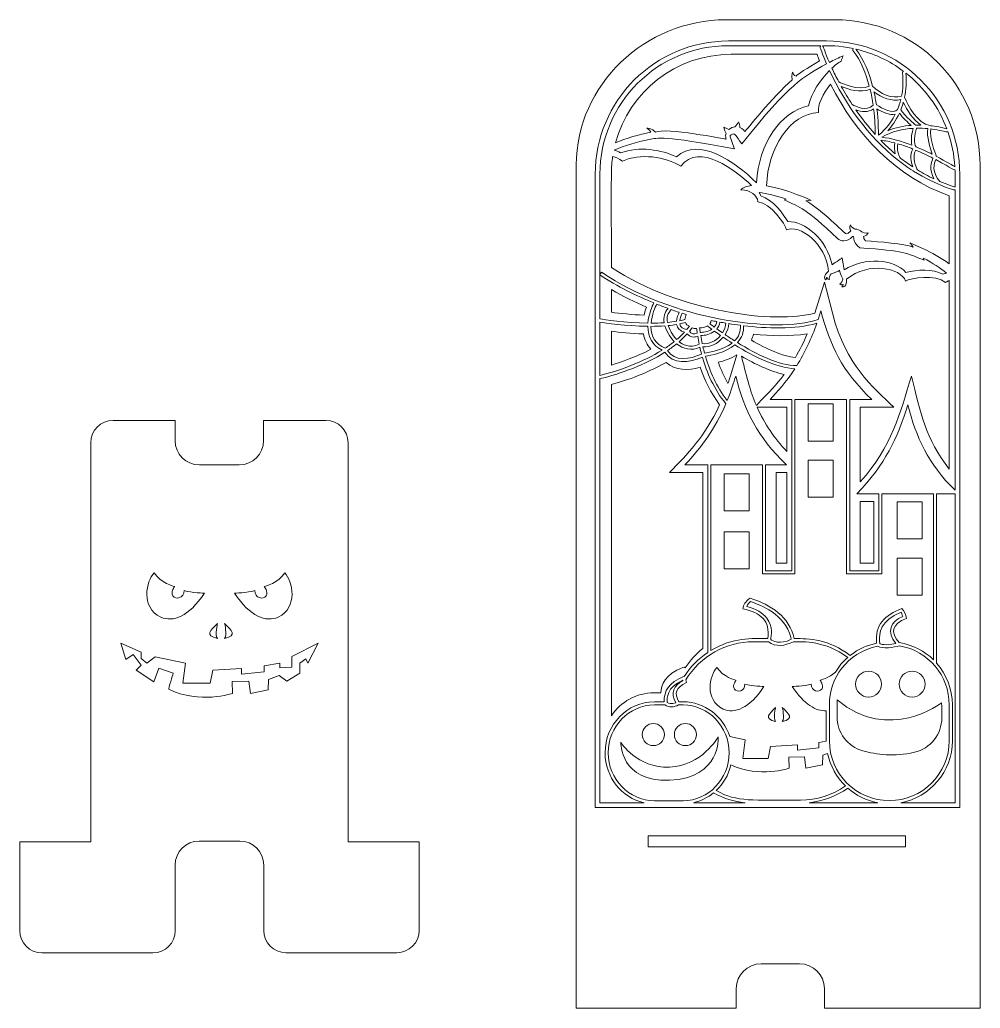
# Model space of a CAD drawing. Header units: inches. Extents: x 127 to 741, y 116 to 748.
import ezdxf

# ---------------------------------------------------------------- set-up
doc = ezdxf.new("R2010")
doc.units = ezdxf.units.IN
doc.header["$MEASUREMENT"] = 0
doc.layers.add('_U+0421_U+043B_U+043E_U+0439 1', color=7, linetype='Continuous')

# ---------------------------------------------------------------- blocks, each defined once
blk = doc.blocks.new('block 2')
at = {"layer": '_U+0421_U+043B_U+043E_U+0439 1', "color": 7, "lineweight": 9, "true_color": 0xffffff}
for points in [[(630.9, 502.3), (646.9, 502.3), (646.9, 478.64), (630.9, 478.64), (630.9, 502.3)], [(630.9, 466.41), (646.9, 466.41), (646.9, 442.75), (630.9, 442.75), (630.9, 466.41)], [(577.18, 457.67), (593.18, 457.67), (593.18, 434), (577.18, 434), (577.18, 457.67)], [(703.65, 416.08), (687.65, 416.08), (687.65, 439.74), (703.65, 439.74), (703.65, 416.08)], [(577.18, 420.6), (593.18, 420.6), (593.18, 396.94), (577.18, 396.94), (577.18, 420.6)], [(703.65, 380.19), (687.65, 380.19), (687.65, 403.85), (703.65, 403.85), (703.65, 380.19)]]:
    blk.add_lwpolyline(points, dxfattribs=at)
at = {"layer": '_U+0421_U+043B_U+043E_U+0439 1', "color": 1, "lineweight": 9, "true_color": 0xff0000}
for points in [[(617.23, 458.42), (617.23, 400.66), (610.47, 400.66), (610.47, 458.42), (617.23, 458.42)], [(664.19, 400.66), (664.19, 439.95), (672.8, 439.95), (672.8, 400.66), (664.19, 400.66)], [(693.1, 219.33), (528.56, 219.33), (528.56, 226.43), (693, 226.43), (693, 219.33), (693.1, 219.33)]]:
    blk.add_lwpolyline(points, dxfattribs=at)
for points, knots in [([(740.69, 654.9), (740.8, 706.23), (699.3, 747.82), (647.97, 747.82), (647.97, 747.82), (578.17, 747.82), (578.17, 747.82), (526.92, 747.82), (482.69, 706.35), (482.69, 655.1), (482.69, 655.1), (482.69, 116.17), (482.69, 116.17), (482.69, 116.17), (584.89, 116.17), (584.89, 116.17), (584.89, 116.17), (584.89, 128.71), (584.89, 128.71), (584.89, 137.46), (592.01, 144.58), (600.76, 144.58), (600.76, 144.58), (625.38, 144.58), (625.38, 144.58), (634.13, 144.58), (641.24, 137.46), (641.24, 128.71), (641.24, 128.71), (641.24, 116.17), (641.24, 116.17), (641.24, 116.17), (740.69, 116.17), (740.69, 116.17), (740.69, 116.17), (740.69, 654.9), (740.69, 654.9), (740.69, 654.9), (740.69, 654.9), (740.69, 654.9)], [0, 0, 0, 0, 1, 1, 1, 2, 2, 2, 3, 3, 3, 4, 4, 4, 5, 5, 5, 6, 6, 6, 7, 7, 7, 8, 8, 8, 9, 9, 9, 10, 10, 10, 11, 11, 11, 12, 12, 12, 13, 13, 13, 13]), ([(581.75, 725.77), (581.75, 725.77), (636.56, 725.77), (636.56, 725.77), (636.97, 724.64), (637.52, 723.2), (638.2, 721.51), (630.29, 717.04), (623.87, 712.79), (623.18, 711.84), (621.71, 711.73), (621.01, 714.42), (621.01, 714.42), (621.01, 714.42), (620.06, 713.35), (620.54, 709.37), (608.6, 699.02), (590.48, 676.4), (590.48, 676.4), (590.48, 676.4), (589.26, 678.19), (587.12, 679.05), (587.13, 680.04), (587, 681.44), (586.41, 682.62), (585.93, 681.64), (584.8, 680.28), (584.05, 679.43), (582.78, 679.26), (581.46, 678.71), (580.27, 677.76), (579.21, 678.14), (577.76, 678.72), (576.94, 679.29), (577.01, 677.6), (577.92, 675.99), (578.42, 675.21), (577.75, 673.27), (578.42, 671.53), (578.42, 671.53), (578.42, 671.53), (539.11, 679.15), (533.36, 676.02), (531.03, 678.7), (527.8, 678.47), (527.8, 678.47), (527.8, 678.47), (529.06, 677.98), (530.31, 675.94), (522.85, 674.54), (514.58, 672.15), (507.78, 669.24), (516.51, 701.54), (546.07, 725.77), (581.75, 725.77)], [0, 0, 0, 0, 1, 1, 1, 2, 2, 2, 3, 3, 3, 4, 4, 4, 5, 5, 5, 6, 6, 6, 7, 7, 7, 8, 8, 8, 9, 9, 9, 10, 10, 10, 11, 11, 11, 12, 12, 12, 13, 13, 13, 14, 14, 14, 15, 15, 15, 16, 16, 16, 17, 17, 17, 18, 18, 18, 18]), ([(645.03, 706.66), (661.49, 674.72), (687.07, 647.13), (721.04, 635.39), (721.04, 635.39), (721.04, 591.8), (721.04, 591.8), (710.46, 599.69), (695.91, 605.18), (695.91, 605.18), (695.91, 605.18), (696.97, 604.64), (697.92, 602.57), (692.12, 604.8), (676.26, 605.98), (667.6, 606.47), (666.21, 607.78), (666.38, 608.31), (666.31, 609.32), (667.4, 609.75), (668.98, 610.57), (669.26, 611.77), (667.9, 610.97), (665.16, 612.23), (665.16, 612.23), (665.16, 612.23), (665.16, 612.21), (665.16, 612.21), (664.14, 613.41), (662.17, 614.03), (660.93, 614.04), (660.79, 614.1), (658.15, 615.2), (657.81, 616.69), (657.12, 615.65), (657.64, 613.9), (658.07, 612.82), (657.94, 612.69), (657.8, 612.58), (657.66, 612.43), (655.73, 610.31), (654.49, 611.4), (654.49, 611.4), (654.49, 611.4), (654.49, 611.4), (654.49, 611.4), (648.68, 616.92), (635.47, 629.15), (629.42, 632.03), (631.58, 632.76), (632.7, 632.37), (632.7, 632.37), (632.7, 632.37), (617.65, 639.67), (604.27, 641.65), (604.99, 666.31), (619.43, 687.78), (637.42, 688.6), (636.86, 693.81), (640.52, 700.79), (645.03, 706.66)], [0, 0, 0, 0, 1, 1, 1, 2, 2, 2, 3, 3, 3, 4, 4, 4, 5, 5, 5, 6, 6, 6, 7, 7, 7, 8, 8, 8, 9, 9, 9, 10, 10, 10, 11, 11, 11, 12, 12, 12, 13, 13, 13, 14, 14, 14, 15, 15, 15, 16, 16, 16, 17, 17, 17, 18, 18, 18, 19, 19, 19, 20, 20, 20, 20]), ([(696.79, 520.01), (689.47, 496.35), (684.56, 475.23), (664.19, 452.6), (664.19, 452.6), (664.19, 500.18), (664.19, 500.18), (664.19, 500.18), (685.69, 500.18), (685.69, 500.18), (671.87, 513.46), (654.93, 527.28), (646.52, 559.78), (646.52, 559.78), (641.22, 580.23), (641.22, 580.23), (641.22, 580.23), (635.05, 560.29), (635.05, 560.29), (610.12, 553.45), (548.91, 560.65), (505.1, 589.6), (505.1, 654.67), (504.82, 652.93), (505.92, 660.42), (507.93, 660.05), (510.04, 659.15), (512.13, 657.48), (523.49, 662.69), (539.45, 660.48), (549.47, 654.26), (561.36, 670.01), (584.63, 651.3), (594.66, 641.92), (591.94, 641.55), (589.55, 640.7), (587.73, 639.19), (594.59, 638.64), (598.14, 636.19), (598.75, 631.41), (606.93, 630.93), (616.29, 617.14), (616.99, 613.61), (625.21, 617.2), (642.37, 605.15), (643.88, 587.04), (643.85, 587.01), (639.28, 583.52), (642.38, 581.55), (642.22, 582.9), (642.94, 583.14), (642.94, 583.14), (642.94, 583.14), (642.77, 581.89), (644.59, 581.84), (643.96, 582.76), (644.89, 584.5), (645.51, 585.46), (648.27, 586.14), (650.1, 587.2), (650.98, 587.79), (651.15, 586.75), (651.64, 584.69), (653.04, 582.22), (652.77, 581.11), (652.15, 579.23), (651.05, 579.06), (652.33, 577.77), (653.13, 578.76), (653.13, 578.76), (653.13, 578.76), (653.45, 578.08), (652.36, 577.26), (655.93, 576.36), (655.32, 582.08), (655.31, 582.13), (669.5, 593.48), (690.05, 589.31), (693.1, 580.88), (696.14, 582.79), (712.59, 585.48), (718.56, 579.87), (719.37, 580.46), (720.19, 580.88), (721.04, 581.15), (721.04, 581.15), (721.04, 460.69), (721.04, 460.69), (705.78, 479.96), (702.76, 496.97), (696.79, 520.01)], [0, 0, 0, 0, 1, 1, 1, 2, 2, 2, 3, 3, 3, 4, 4, 4, 5, 5, 5, 6, 6, 6, 7, 7, 7, 8, 8, 8, 9, 9, 9, 10, 10, 10, 11, 11, 11, 12, 12, 12, 13, 13, 13, 14, 14, 14, 15, 15, 15, 16, 16, 16, 17, 17, 17, 18, 18, 18, 19, 19, 19, 20, 20, 20, 21, 21, 21, 22, 22, 22, 23, 23, 23, 24, 24, 24, 25, 25, 25, 26, 26, 26, 27, 27, 27, 28, 28, 28, 29, 29, 29, 30, 30, 30, 30]), ([(505.1, 575.46), (512.61, 571.04), (520.35, 567.27), (527.48, 564.19), (526.95, 562.67), (526.42, 560.93), (526.02, 559.05), (518.25, 559.36), (510.72, 560.15), (505.1, 560.93), (505.1, 560.93), (505.1, 575.46), (505.1, 575.46)], [0, 0, 0, 0, 1, 1, 1, 2, 2, 2, 3, 3, 3, 4, 4, 4, 4]), ([(525.64, 547.03), (526.35, 543.29), (527.92, 540.04), (530.41, 537.25), (520.93, 532.3), (511.22, 529.02), (505.1, 527.21), (505.1, 527.21), (505.1, 548.82), (505.1, 548.82), (510.29, 548.13), (517.65, 547.33), (525.64, 547.03)], [0, 0, 0, 0, 1, 1, 1, 2, 2, 2, 3, 3, 3, 4, 4, 4, 4]), ([(622.67, 531.97), (614.49, 532.85), (604.28, 537.47), (594.55, 543.08), (595.14, 544.29), (595.59, 545.54), (595.9, 546.84), (607, 545.77), (619.14, 545.41), (630.27, 547.09), (628.04, 541.8), (625.51, 536.76), (622.67, 531.97)], [0, 0, 0, 0, 1, 1, 1, 2, 2, 2, 3, 3, 3, 4, 4, 4, 4]), ([(579.63, 515.44), (577.07, 519.89), (575.04, 524.5), (573.46, 528.99), (577.02, 529.87), (581.35, 531.33), (585.3, 533.65), (579.94, 516.33), (580.42, 517.84), (579.63, 515.44)], [0, 0, 0, 0, 1, 1, 1, 2, 2, 2, 3, 3, 3, 3]), ([(615.44, 521.12), (610.3, 514.27), (606.74, 510.79), (597.77, 501.37), (593.63, 510.91), (592.28, 517.28), (588.27, 532.78), (596.98, 527.75), (606.51, 523.25), (615.44, 521.12)], [0, 0, 0, 0, 1, 1, 1, 2, 2, 2, 3, 3, 3, 3]), ([(574.28, 501.77), (564.7, 480.79), (553.73, 470.53), (542.21, 458.42), (542.21, 458.42), (563.51, 458.42), (563.51, 458.42), (563.51, 458.42), (563.51, 346.07), (563.51, 346.07), (559.18, 342.57), (555.4, 338.41), (552.32, 333.74), (551.87, 334.04), (551.35, 334.14), (550.76, 333.91), (539.33, 329.6), (536.98, 322.49), (536.82, 317.78), (536.82, 317.78), (532.38, 317.78), (532.38, 317.78), (521.08, 317.78), (511.11, 311.95), (505.1, 303.04), (505.1, 303.04), (505.1, 514.73), (505.1, 514.73), (511.81, 516.52), (526.37, 520.98), (540.04, 528.91), (545.96, 523.51), (554.23, 523.52), (561.85, 525.77), (564.59, 517.82), (568.55, 509.42), (574.28, 501.77)], [0, 0, 0, 0, 1, 1, 1, 2, 2, 2, 3, 3, 3, 4, 4, 4, 5, 5, 5, 6, 6, 6, 7, 7, 7, 8, 8, 8, 9, 9, 9, 10, 10, 10, 11, 11, 11, 12, 12, 12, 12]), ([(598.29, 500.18), (598.29, 500.18), (617.23, 500.18), (617.23, 500.18), (617.23, 500.18), (617.23, 472.04), (617.23, 472.04), (609.27, 480.38), (603, 489.69), (598.29, 500.18)], [0, 0, 0, 0, 1, 1, 1, 2, 2, 2, 3, 3, 3, 3]), ([(336.88, 222.58), (336.88, 222.58), (336.88, 477.58), (336.88, 477.58), (336.88, 485.38), (330.58, 491.78), (322.68, 491.78), (305.66, 491.78), (300.02, 491.78), (282.84, 491.78), (282.84, 491.78), (282.84, 478.88), (282.84, 478.88), (282.84, 470.32), (275.9, 463.38), (267.34, 463.38), (267.34, 463.38), (241.88, 463.38), (241.88, 463.38), (233.32, 463.38), (226.38, 470.32), (226.38, 478.88), (226.38, 478.88), (226.38, 491.78), (226.38, 491.78), (226.38, 491.78), (186.68, 491.78), (186.68, 491.78), (178.88, 491.78), (172.48, 485.48), (172.48, 477.58), (172.48, 477.58), (172.48, 222.48), (172.48, 222.48), (172.48, 222.48), (127.08, 222.48), (127.08, 222.48), (127.08, 222.48), (127.08, 165.78), (127.08, 165.78), (127.08, 157.98), (133.38, 151.58), (141.28, 151.58), (141.28, 151.58), (212.18, 151.58), (212.18, 151.58), (219.98, 151.58), (226.38, 157.88), (226.38, 165.78), (226.38, 165.78), (226.38, 207.7), (226.38, 207.7), (226.38, 216.14), (233.23, 222.98), (241.67, 222.98), (241.67, 222.98), (267.7, 222.98), (267.7, 222.98), (276.14, 222.98), (282.98, 216.14), (282.98, 207.7), (282.98, 207.7), (282.98, 165.88), (282.98, 165.88), (282.98, 158.08), (289.28, 151.68), (297.18, 151.68), (297.18, 151.68), (368.08, 151.68), (368.08, 151.68), (375.88, 151.68), (382.28, 157.98), (382.28, 165.88), (382.28, 165.88), (382.28, 222.58), (382.28, 222.58), (382.28, 222.58), (336.88, 222.58), (336.88, 222.58)], [0, 0, 0, 0, 1, 1, 1, 2, 2, 2, 3, 3, 3, 4, 4, 4, 5, 5, 5, 6, 6, 6, 7, 7, 7, 8, 8, 8, 9, 9, 9, 10, 10, 10, 11, 11, 11, 12, 12, 12, 13, 13, 13, 14, 14, 14, 15, 15, 15, 16, 16, 16, 17, 17, 17, 18, 18, 18, 19, 19, 19, 20, 20, 20, 21, 21, 21, 22, 22, 22, 23, 23, 23, 24, 24, 24, 25, 25, 25, 26, 26, 26, 26]), ([(212.98, 394.44), (216.65, 388.15), (226.04, 385.64), (226.04, 385.64), (226.04, 385.64), (223.24, 382.44), (224.88, 379.73), (226.53, 377.02), (232.24, 378.18), (232.04, 383.12), (237.07, 381.47), (245.04, 381.47), (245.04, 381.47), (235.11, 366.18), (224.88, 362.7), (217.14, 366.09), (204.27, 372.57), (207.75, 388.83), (212.98, 394.44)], [0, 0, 0, 0, 1, 1, 1, 2, 2, 2, 3, 3, 3, 4, 4, 4, 5, 5, 5, 6, 6, 6, 6]), ([(277.32, 383.12), (277.13, 378.18), (282.84, 377.02), (284.48, 379.73), (286.13, 382.44), (283.32, 385.63), (283.32, 385.63), (283.32, 385.63), (292.71, 388.15), (296.39, 394.44), (301.61, 388.83), (305.1, 372.57), (292.23, 366.09), (284.48, 362.7), (274.26, 366.18), (264.32, 381.47), (264.32, 381.47), (272.29, 381.47), (277.32, 383.12)], [0, 0, 0, 0, 1, 1, 1, 2, 2, 2, 3, 3, 3, 4, 4, 4, 5, 5, 5, 6, 6, 6, 6]), ([(253.37, 361.94), (253.37, 361.94), (251.62, 354.85), (253.37, 352.35), (245.12, 354.6), (248.87, 357.52), (253.37, 361.94)], [0, 0, 0, 0, 1, 1, 1, 2, 2, 2, 2]), ([(257.99, 361.94), (262.49, 357.52), (266.24, 354.6), (257.99, 352.35), (259.74, 354.85), (257.99, 361.94), (257.99, 361.94)], [0, 0, 0, 0, 1, 1, 1, 2, 2, 2, 2]), ([(311.17, 336.69), (311.17, 336.69), (309.81, 339.41), (309.81, 339.41), (309.81, 339.41), (305.95, 336.69), (305.95, 336.69), (305.95, 336.69), (305.95, 330.34), (305.95, 330.34), (305.95, 330.34), (297.78, 325.12), (297.78, 325.12), (297.78, 325.12), (292.79, 328.75), (292.79, 328.75), (292.79, 328.75), (285.99, 326.25), (285.99, 326.25), (285.99, 326.25), (285.76, 319.67), (285.76, 319.67), (285.76, 319.67), (274.42, 317.4), (274.42, 317.4), (274.42, 317.4), (273.51, 325.12), (273.51, 325.12), (273.51, 325.12), (262.85, 324.89), (262.85, 324.89), (262.85, 324.89), (263.08, 317.4), (263.08, 317.4), (263.08, 317.4), (241.98, 310.15), (222.24, 320.13), (223.15, 323.98), (225.12, 330.33), (225.12, 330.33), (225.12, 330.33), (215.89, 333.51), (215.89, 333.51), (215.89, 333.51), (212.72, 324.66), (212.72, 324.66), (212.72, 324.66), (201.37, 332.12), (201.37, 332.12), (201.37, 332.12), (204.55, 335.33), (204.55, 335.33), (204.55, 335.33), (199.56, 342.13), (199.56, 342.13), (199.56, 342.13), (194.8, 338.95), (194.8, 338.95), (194.8, 338.95), (191.62, 349.39), (191.62, 349.39), (191.62, 349.39), (204.55, 343.72), (204.55, 343.72), (204.55, 343.72), (204.55, 339.64), (204.55, 339.64), (204.55, 339.64), (208.18, 336.69), (208.18, 336.69), (208.18, 336.69), (213.62, 340.77), (213.62, 340.77), (213.62, 340.77), (232.91, 336.69), (232.91, 336.69), (232.91, 336.69), (231.32, 323.98), (231.32, 323.98), (231.32, 323.98), (248.78, 323.98), (248.78, 323.98), (248.78, 323.98), (250.37, 332.15), (250.37, 332.15), (250.37, 332.15), (268.75, 333.28), (268.75, 333.28), (268.75, 333.28), (268.75, 329.65), (268.75, 329.65), (268.75, 329.65), (283.27, 331.24), (283.27, 331.24), (283.27, 331.24), (283.27, 334.87), (283.27, 334.87), (283.27, 334.87), (293.25, 336.69), (293.25, 336.69), (293.25, 336.69), (293.25, 333.74), (293.25, 333.74), (293.25, 333.74), (300.96, 334.19), (300.96, 334.19), (300.96, 334.19), (300.96, 341), (300.96, 341), (300.96, 341), (317.75, 349.39), (317.75, 349.39), (317.75, 349.39), (311.17, 336.69), (311.17, 336.69)], [0, 0, 0, 0, 1, 1, 1, 2, 2, 2, 3, 3, 3, 4, 4, 4, 5, 5, 5, 6, 6, 6, 7, 7, 7, 8, 8, 8, 9, 9, 9, 10, 10, 10, 11, 11, 11, 12, 12, 12, 13, 13, 13, 14, 14, 14, 15, 15, 15, 16, 16, 16, 17, 17, 17, 18, 18, 18, 19, 19, 19, 20, 20, 20, 21, 21, 21, 22, 22, 22, 23, 23, 23, 24, 24, 24, 25, 25, 25, 26, 26, 26, 27, 27, 27, 28, 28, 28, 29, 29, 29, 30, 30, 30, 31, 31, 31, 32, 32, 32, 33, 33, 33, 34, 34, 34, 35, 35, 35, 36, 36, 36, 37, 37, 37, 38, 38, 38, 38])]:
    blk.add_open_spline(points, degree=3, knots=knots, dxfattribs=at)
at = {"layer": '_U+0421_U+043B_U+043E_U+0439 1', "color": 7, "lineweight": 9, "true_color": 0xffffff}
for points, knots in [([(642.57, 734.27), (642.57, 734.27), (579.94, 734.27), (579.94, 734.27), (532.88, 734.27), (494.78, 696.18), (494.79, 649.11), (494.79, 649.11), (494.79, 244.51), (494.79, 244.51), (494.79, 244.51), (727.73, 244.51), (727.73, 244.51), (727.73, 244.51), (727.73, 648.92), (727.73, 648.92), (727.83, 696.06), (689.72, 734.27), (642.57, 734.27)], [0, 0, 0, 0, 1, 1, 1, 2, 2, 2, 3, 3, 3, 4, 4, 4, 5, 5, 5, 6, 6, 6, 6]), ([(724.73, 447.18), (707.48, 463.96), (699.83, 481.33), (694.55, 501.71), (687.84, 479.99), (680.05, 463.86), (662.06, 444.95), (662.06, 444.95), (675.99, 444.95), (675.99, 444.95), (675.99, 444.95), (675.99, 395.66), (675.99, 395.66), (675.99, 395.66), (657.38, 395.66), (657.38, 395.66), (657.38, 395.66), (657.38, 505.18), (657.38, 505.18), (657.38, 505.18), (671.46, 505.18), (671.46, 505.18), (652.41, 523.47), (644.77, 539.59), (638.98, 561.93), (637.53, 557.22), (637.92, 558.49), (637.19, 556.26), (610.48, 547.36), (543.76, 555.82), (498.8, 586.58), (498.8, 586.58), (497.79, 585.1), (497.79, 585.1), (497.79, 585.1), (497.79, 649.11), (497.79, 649.11), (497.79, 694.51), (534.53, 731.27), (579.94, 731.27), (579.94, 731.27), (638.88, 731.27), (638.88, 731.27), (638.55, 731.02), (638.38, 730.59), (638.52, 730.18), (638.54, 730.09), (639.85, 726.01), (642.62, 719.61), (627.76, 711.62), (619.55, 707.44), (588.38, 668.52), (584.36, 674.38), (584.67, 674.24), (583.23, 674.83), (582.19, 674.68), (581.93, 674.52), (581.11, 673.85), (580.83, 673.06), (580.93, 673.4), (583.74, 665.42), (537.5, 674.02), (534.76, 672.3), (529.34, 671.32), (521.32, 669.81), (513.2, 667.31), (506.97, 664.56), (508.25, 664.16), (509.56, 663.59), (510.9, 662.79), (523.02, 667.2), (537.15, 664.8), (546.69, 660.15), (561.12, 673.26), (583.84, 657.41), (597.84, 643.68), (599.2, 668.45), (613.18, 689.18), (631.14, 692.77), (632.52, 700.72), (638.87, 709.54), (644.54, 715.36), (654.65, 693.66), (669.18, 673.37), (687.82, 658.51), (687.94, 658.34), (688.09, 658.22), (688.27, 658.15), (691.07, 655.94), (698.67, 650.47), (699.67, 650.18), (710.01, 643.83), (723.58, 638.54), (724.73, 639.21), (724.73, 639.21), (724.73, 447.18), (724.73, 447.18), (724.73, 447.18), (724.73, 447.18), (724.73, 447.18)], [0, 0, 0, 0, 1, 1, 1, 2, 2, 2, 3, 3, 3, 4, 4, 4, 5, 5, 5, 6, 6, 6, 7, 7, 7, 8, 8, 8, 9, 9, 9, 10, 10, 10, 11, 11, 11, 12, 12, 12, 13, 13, 13, 14, 14, 14, 15, 15, 15, 16, 16, 16, 17, 17, 17, 18, 18, 18, 19, 19, 19, 20, 20, 20, 21, 21, 21, 22, 22, 22, 23, 23, 23, 24, 24, 24, 25, 25, 25, 26, 26, 26, 27, 27, 27, 28, 28, 28, 29, 29, 29, 30, 30, 30, 31, 31, 31, 32, 32, 32, 33, 33, 33, 33]), ([(659.55, 729.51), (659.24, 729.15), (659.2, 728.64), (659.49, 728.25), (664.55, 721.58), (667.82, 713.44), (669.93, 705.45), (663.02, 702.12), (652.5, 707.12), (650.4, 708.19), (648.74, 711.32), (647.3, 714.24), (646.08, 716.88), (647.9, 718.62), (649.96, 720.32), (651.99, 721.47), (652.24, 722.58), (652.67, 723.73), (653.26, 724.88), (650.41, 723.61), (647.39, 722.12), (644.42, 720.56), (641.74, 726.7), (640.47, 730.61), (640.42, 730.78), (640.35, 730.99), (640.21, 731.15), (640.05, 731.27), (643.86, 731.27), (650.47, 731.4), (659.55, 729.51)], [0, 0, 0, 0, 1, 1, 1, 2, 2, 2, 3, 3, 3, 4, 4, 4, 5, 5, 5, 6, 6, 6, 7, 7, 7, 8, 8, 8, 9, 9, 9, 10, 10, 10, 10]), ([(691.83, 714.87), (691.44, 714.7), (691.17, 714.31), (691.22, 713.87), (691.73, 708.32), (691.4, 703.38), (690.54, 699.03), (684.63, 696.99), (676.53, 700.63), (672.07, 705.4), (669.94, 713.62), (666.58, 722.05), (661.33, 729.11), (672.36, 726.54), (682.72, 721.73), (691.83, 714.87)], [0, 0, 0, 0, 1, 1, 1, 2, 2, 2, 3, 3, 3, 4, 4, 4, 5, 5, 5, 5]), ([(693.23, 713.78), (705.61, 704.04), (714.37, 691.65), (719.47, 678.1), (714.84, 679.48), (709.65, 680.01), (708.65, 680.18), (700.91, 681.49), (694.47, 692.87), (692.46, 698.4), (693.37, 702.91), (693.73, 708.03), (693.23, 713.78)], [0, 0, 0, 0, 1, 1, 1, 2, 2, 2, 3, 3, 3, 4, 4, 4, 4]), ([(659.07, 693.59), (656.41, 697.61), (654.06, 701.53), (652.01, 705.22), (656.27, 703.4), (664.29, 700.78), (670.43, 703.48), (671.28, 699.98), (671.91, 696.54), (672.38, 693.28), (667.95, 688.9), (660.75, 692.62), (659.07, 693.59)], [0, 0, 0, 0, 1, 1, 1, 2, 2, 2, 3, 3, 3, 4, 4, 4, 4]), ([(672.92, 701.88), (677.71, 697.98), (684.45, 695.48), (690.05, 696.8), (689.49, 694.55), (688.78, 692.47), (687.98, 690.55), (685.35, 687.18), (677.99, 691.09), (674.44, 693.51), (674.05, 696.19), (673.56, 699), (672.92, 701.88)], [0, 0, 0, 0, 1, 1, 1, 2, 2, 2, 3, 3, 3, 4, 4, 4, 4]), ([(690.05, 690.34), (690.65, 691.83), (691.19, 693.42), (691.66, 695.1), (693.96, 690.05), (697.99, 683.87), (702.93, 680.52), (701.88, 680.54), (700.81, 680.54), (699.71, 680.51), (698.59, 681.37), (693.02, 685.77), (690.05, 690.34)], [0, 0, 0, 0, 1, 1, 1, 2, 2, 2, 3, 3, 3, 4, 4, 4, 4]), ([(672.7, 690.93), (673.59, 683.81), (673.72, 677.84), (673.71, 674.61), (669.03, 679.78), (664.9, 685.1), (661.28, 690.31), (664.76, 689.01), (669.23, 688.43), (672.7, 690.93)], [0, 0, 0, 0, 1, 1, 1, 2, 2, 2, 3, 3, 3, 3]), ([(674.78, 690.91), (678, 688.94), (682.87, 686.58), (686.54, 687.42), (682.89, 680.28), (678.15, 675.9), (675.72, 673.98), (675.77, 677.07), (675.71, 683.32), (674.78, 690.91)], [0, 0, 0, 0, 1, 1, 1, 2, 2, 2, 3, 3, 3, 3]), ([(696.71, 680.35), (691.88, 679.98), (686.73, 678.97), (681.7, 676.9), (684.17, 679.63), (686.9, 683.37), (689.12, 688.17), (691.44, 684.99), (694.65, 682.08), (696.71, 680.35)], [0, 0, 0, 0, 1, 1, 1, 2, 2, 2, 3, 3, 3, 3]), ([(697.13, 667.67), (690.69, 670.16), (683.94, 672.16), (677.83, 672.77), (684.4, 676.55), (691.52, 678.06), (697.97, 678.44), (697.31, 676), (696.24, 671.1), (697.13, 667.67)], [0, 0, 0, 0, 1, 1, 1, 2, 2, 2, 3, 3, 3, 3]), ([(710.12, 661.9), (706.98, 663.46), (703.5, 665.08), (699.87, 666.58), (697.98, 668.44), (698.91, 674.56), (700.07, 678.53), (702.63, 678.58), (705.05, 678.48), (707.26, 678.28), (706.44, 673.33), (708.75, 665.77), (710.12, 661.9)], [0, 0, 0, 0, 1, 1, 1, 2, 2, 2, 3, 3, 3, 4, 4, 4, 4]), ([(724.57, 653.93), (723.78, 654.43), (719.2, 657.24), (712.75, 660.57), (711.96, 662.6), (708.23, 672.59), (709.25, 678.07), (715.04, 677.38), (718.93, 676.17), (719.02, 676.14), (719.42, 676.01), (719.83, 676.14), (720.09, 676.44), (722.61, 669.26), (724.13, 661.69), (724.57, 653.93)], [0, 0, 0, 0, 1, 1, 1, 2, 2, 2, 3, 3, 3, 4, 4, 4, 5, 5, 5, 5]), ([(686.47, 662.23), (683.21, 664.98), (680.15, 667.86), (677.28, 670.81), (680.15, 670.55), (683.19, 669.96), (686.29, 669.13), (685.63, 666.8), (685.96, 664.24), (686.47, 662.23)], [0, 0, 0, 0, 1, 1, 1, 2, 2, 2, 3, 3, 3, 3]), ([(697.66, 653.83), (694.78, 655.73), (692.03, 657.74), (689.39, 659.83), (688.89, 661.01), (687.25, 665.24), (688.21, 668.59), (691.41, 667.64), (694.65, 666.48), (697.8, 665.21), (695.6, 661.51), (696.57, 656.87), (697.66, 653.83)], [0, 0, 0, 0, 1, 1, 1, 2, 2, 2, 3, 3, 3, 4, 4, 4, 4]), ([(699.68, 664.44), (703.59, 662.8), (707.32, 661.04), (710.62, 659.37), (709.65, 657.22), (707.88, 651.86), (711.23, 646.19), (707.54, 647.92), (704.03, 649.84), (700.67, 651.91), (699.95, 653.3), (696.79, 660.03), (699.68, 664.44)], [0, 0, 0, 0, 1, 1, 1, 2, 2, 2, 3, 3, 3, 4, 4, 4, 4]), ([(724.73, 640.91), (724.73, 640.91), (719.68, 642.53), (715, 644.51), (709.47, 650.38), (711.4, 656.32), (712.39, 658.46), (723.83, 652.53), (723.66, 651.56), (724.66, 652.17), (724.75, 649.62), (724.73, 650.12), (724.73, 640.91)], [0, 0, 0, 0, 1, 1, 1, 2, 2, 2, 3, 3, 3, 4, 4, 4, 4]), ([(704.41, 595.51), (710.49, 592.37), (715.6, 589.06), (719.24, 585.91), (718.49, 585.77), (717.75, 585.55), (717.01, 585.25), (710.56, 588.69), (700.27, 588.18), (693.22, 586.4), (685.66, 595.03), (667.01, 596.32), (653.8, 587.97), (653.69, 588.45), (652.61, 595.11), (652.52, 595.6), (652.11, 595.32), (646.53, 591.53), (646.1, 591.28), (642.96, 607.25), (628.79, 619.28), (617.85, 618.82), (614.91, 624.08), (608.23, 632.78), (600.66, 635.3), (600.37, 636.04), (600.02, 636.73), (599.61, 637.37), (604.4, 636.89), (610.31, 635.46), (616.78, 633.21), (616.78, 633.21), (615.45, 632.76), (615.45, 632.76), (626.45, 627.51), (628.57, 627.98), (649.65, 607.96), (651.5, 606.33), (655.56, 605.34), (659.19, 609.29), (659.19, 609.29), (659.32, 609.41), (659.32, 609.41), (659.45, 609.37), (659.64, 609.3), (659.9, 609.19), (660.31, 606.61), (659.61, 605.98), (663.86, 601.99), (693.21, 600.29), (693.18, 598.78), (704.99, 594.23), (704.99, 594.23), (704.41, 595.51), (704.41, 595.51)], [0, 0, 0, 0, 1, 1, 1, 2, 2, 2, 3, 3, 3, 4, 4, 4, 5, 5, 5, 6, 6, 6, 7, 7, 7, 8, 8, 8, 9, 9, 9, 10, 10, 10, 11, 11, 11, 12, 12, 12, 13, 13, 13, 14, 14, 14, 15, 15, 15, 16, 16, 16, 17, 17, 17, 18, 18, 18, 18]), ([(497.79, 584.85), (508.89, 577.27), (521.55, 571.26), (532.2, 566.9), (531.18, 564.81), (528.95, 559.65), (528.47, 553.97), (514.04, 554.16), (500.26, 556.31), (497.79, 556.71), (497.79, 556.71), (497.79, 584.85), (497.79, 584.85)], [0, 0, 0, 0, 1, 1, 1, 2, 2, 2, 3, 3, 3, 4, 4, 4, 4]), ([(538.87, 554.23), (536.12, 554.04), (533.31, 553.96), (530.49, 553.96), (530.99, 559.33), (533.17, 564.29), (534.06, 566.15), (536.65, 565.11), (539.1, 564.19), (541.35, 563.36), (539.11, 560.84), (538.27, 557.81), (538.87, 554.23)], [0, 0, 0, 0, 1, 1, 1, 2, 2, 2, 3, 3, 3, 4, 4, 4, 4]), ([(546.73, 555.14), (544.85, 554.82), (542.88, 554.57), (540.87, 554.39), (540.28, 557.61), (541.05, 560.34), (543.41, 562.62), (545.24, 561.97), (546.92, 561.39), (548.4, 560.9), (547.78, 559.63), (546.88, 557.41), (546.73, 555.14)], [0, 0, 0, 0, 1, 1, 1, 2, 2, 2, 3, 3, 3, 4, 4, 4, 4]), ([(552.13, 556.34), (551.05, 556.03), (549.93, 555.76), (548.76, 555.52), (549, 557.42), (549.83, 559.29), (550.33, 560.27), (551.27, 559.96), (552.1, 559.7), (552.82, 559.48), (552.51, 558.67), (552.16, 557.53), (552.13, 556.34)], [0, 0, 0, 0, 1, 1, 1, 2, 2, 2, 3, 3, 3, 4, 4, 4, 4]), ([(497.79, 554.68), (501.11, 554.14), (514.37, 552.11), (528.38, 551.93), (528.36, 544.9), (531.44, 539.7), (537.54, 536.68), (525.78, 529.35), (509.22, 523.12), (497.79, 520.57), (497.79, 520.57), (497.79, 554.68), (497.79, 554.68)], [0, 0, 0, 0, 1, 1, 1, 2, 2, 2, 3, 3, 3, 4, 4, 4, 4]), ([(539.54, 537.97), (533.41, 540.56), (530.36, 545.21), (530.4, 551.92), (533.39, 551.92), (536.4, 552.01), (539.34, 552.23), (540.7, 547.73), (543.82, 543.81), (545.28, 542.15), (543.45, 540.68), (541.53, 539.28), (539.54, 537.97)], [0, 0, 0, 0, 1, 1, 1, 2, 2, 2, 3, 3, 3, 4, 4, 4, 4]), ([(551.79, 548.22), (550.26, 546.54), (548.6, 544.94), (546.83, 543.43), (545.56, 544.88), (542.71, 548.43), (541.39, 552.41), (543.25, 552.58), (545.07, 552.82), (546.83, 553.11), (547.31, 550.46), (549.17, 548.9), (551.79, 548.22)], [0, 0, 0, 0, 1, 1, 1, 2, 2, 2, 3, 3, 3, 4, 4, 4, 4]), ([(554.93, 552.05), (554.41, 551.34), (553.86, 550.64), (553.29, 549.95), (551.01, 550.3), (549.22, 551.24), (548.79, 553.48), (550.05, 553.73), (551.27, 554.02), (552.44, 554.35), (552.9, 553.2), (553.77, 552.46), (554.93, 552.05)], [0, 0, 0, 0, 1, 1, 1, 2, 2, 2, 3, 3, 3, 4, 4, 4, 4]), ([(559.53, 550.6), (559.65, 549.67), (559.78, 548.66), (559.94, 547.61), (557.91, 546.68), (556.16, 546.92), (554.95, 548.77), (555.55, 549.52), (556.14, 550.27), (556.69, 551.05), (557.53, 550.44), (558.51, 550.38), (559.53, 550.6)], [0, 0, 0, 0, 1, 1, 1, 2, 2, 2, 3, 3, 3, 4, 4, 4, 4]), ([(569.35, 550.04), (566.79, 548.29), (563.44, 548.03), (561.9, 548.01), (561.75, 549.03), (561.62, 549.99), (561.51, 550.88), (562.81, 550.9), (564.86, 551.12), (566.5, 552.15), (567.39, 551.49), (568.34, 550.78), (569.35, 550.04)], [0, 0, 0, 0, 1, 1, 1, 2, 2, 2, 3, 3, 3, 4, 4, 4, 4]), ([(570.9, 551.43), (569.88, 552.18), (568.91, 552.89), (568.02, 553.56), (568.46, 554.16), (568.75, 554.86), (568.9, 555.65), (570.04, 555.42), (571.24, 555.19), (572.5, 554.95), (572.24, 553.5), (571.66, 552.34), (570.9, 551.43)], [0, 0, 0, 0, 1, 1, 1, 2, 2, 2, 3, 3, 3, 4, 4, 4, 4]), ([(576.13, 547.73), (574.86, 548.6), (573.66, 549.45), (572.51, 550.27), (573.44, 551.42), (574.14, 552.84), (574.45, 554.59), (575.65, 554.38), (576.89, 554.17), (578.15, 553.96), (578.08, 551.84), (577.38, 549.7), (576.13, 547.73)], [0, 0, 0, 0, 1, 1, 1, 2, 2, 2, 3, 3, 3, 4, 4, 4, 4]), ([(583.87, 542.62), (581.75, 543.96), (579.71, 545.3), (577.78, 546.61), (579.19, 548.81), (580.01, 551.23), (580.15, 553.64), (582.52, 553.26), (584.99, 552.9), (587.54, 552.58), (587.92, 548.61), (586.61, 545.33), (583.87, 542.62)], [0, 0, 0, 0, 1, 1, 1, 2, 2, 2, 3, 3, 3, 4, 4, 4, 4]), ([(589.58, 552.32), (604.02, 550.59), (622.44, 549.71), (636.41, 553.92), (633.03, 544.11), (628.78, 535.11), (623.58, 526.8), (612.4, 526.83), (597.89, 533.96), (585.6, 541.54), (588.53, 544.59), (589.86, 548.2), (589.58, 552.32)], [0, 0, 0, 0, 1, 1, 1, 2, 2, 2, 3, 3, 3, 4, 4, 4, 4]), ([(561.21, 540.54), (555.21, 537.66), (550.26, 540.55), (548.33, 542.01), (550.22, 543.64), (551.99, 545.37), (553.61, 547.2), (555.29, 545.04), (557.72, 544.62), (560.26, 545.57), (560.52, 543.99), (560.83, 542.31), (561.21, 540.54)], [0, 0, 0, 0, 1, 1, 1, 2, 2, 2, 3, 3, 3, 4, 4, 4, 4]), ([(574.9, 546.09), (571.89, 542.54), (567.42, 540.3), (563.18, 540.87), (562.79, 542.68), (562.48, 544.4), (562.21, 546.01), (564.89, 546.06), (568.41, 546.77), (571.03, 548.82), (572.25, 547.94), (573.54, 547.03), (574.9, 546.09)], [0, 0, 0, 0, 1, 1, 1, 2, 2, 2, 3, 3, 3, 4, 4, 4, 4]), ([(564.64, 534.78), (564.27, 536.16), (563.93, 537.5), (563.63, 538.81), (567.89, 538.51), (572.9, 540.53), (576.56, 544.96), (578.36, 543.73), (580.27, 542.47), (582.24, 541.22), (576.36, 536.7), (567.42, 535.16), (564.64, 534.78)], [0, 0, 0, 0, 1, 1, 1, 2, 2, 2, 3, 3, 3, 4, 4, 4, 4]), ([(546.78, 540.7), (550.97, 537.42), (556.41, 536.21), (561.65, 538.54), (561.97, 537.15), (562.32, 535.71), (562.72, 534.24), (555.14, 530.77), (545.38, 529.23), (541.03, 536.45), (543.01, 537.79), (544.94, 539.2), (546.78, 540.7)], [0, 0, 0, 0, 1, 1, 1, 2, 2, 2, 3, 3, 3, 4, 4, 4, 4]), ([(584.04, 540.09), (596.2, 532.54), (610.67, 525.36), (622.33, 524.85), (616.44, 515.8), (611.1, 510.02), (606.49, 505.18), (606.49, 505.18), (620.42, 505.18), (620.42, 505.18), (620.42, 505.18), (620.42, 395.66), (620.42, 395.66), (620.42, 395.66), (603.66, 395.66), (603.66, 395.66), (603.66, 395.66), (603.66, 463.42), (603.66, 463.42), (603.66, 463.42), (617.03, 463.42), (617.03, 463.42), (597.99, 481.71), (590.34, 497.84), (584.55, 520.18), (583.27, 516.02), (581.88, 511.3), (579.13, 504.59), (572.16, 513.4), (567.84, 523.64), (565.18, 532.83), (568.52, 533.3), (577.91, 535.01), (584.04, 540.09)], [0, 0, 0, 0, 1, 1, 1, 2, 2, 2, 3, 3, 3, 4, 4, 4, 5, 5, 5, 6, 6, 6, 7, 7, 7, 8, 8, 8, 9, 9, 9, 10, 10, 10, 11, 11, 11, 11]), ([(497.79, 247.51), (497.79, 247.51), (497.79, 518.52), (497.79, 518.52), (510.58, 521.35), (527.17, 527.57), (539.36, 535.36), (544.26, 527.3), (554.77, 528.46), (563.27, 532.28), (566.08, 522.58), (570.69, 511.7), (578.25, 502.47), (571.34, 486.39), (563.03, 474.96), (552.06, 463.42), (552.06, 463.42), (566.7, 463.42), (566.7, 463.42), (566.7, 463.42), (566.7, 343.46), (566.7, 343.46), (560.78, 339.51), (555.64, 334.37), (551.69, 328.26), (551.69, 328.26), (551.68, 328.29), (551.68, 328.29), (541.17, 324.06), (538.98, 319.03), (538.74, 311.99), (538.74, 311.99), (532.57, 311.99), (532.57, 311.99), (515.22, 311.99), (501.11, 297.37), (501.11, 279.39), (501.11, 263.76), (511.79, 250.66), (525.98, 247.51), (525.98, 247.51), (497.79, 247.51), (497.79, 247.51), (497.79, 247.51), (497.79, 247.51), (497.79, 247.51)], [0, 0, 0, 0, 1, 1, 1, 2, 2, 2, 3, 3, 3, 4, 4, 4, 5, 5, 5, 6, 6, 6, 7, 7, 7, 8, 8, 8, 9, 9, 9, 10, 10, 10, 11, 11, 11, 12, 12, 12, 13, 13, 13, 14, 14, 14, 15, 15, 15, 15]), ([(677.99, 393.66), (677.99, 393.66), (677.99, 444.95), (677.99, 444.95), (677.99, 444.95), (710.95, 444.95), (710.95, 444.95), (710.95, 444.95), (710.95, 338.81), (710.95, 338.81), (705.18, 344.46), (697.88, 348.32), (689.01, 349.81), (683.26, 356.33), (684.32, 361.88), (693.63, 365.28), (693.09, 367.71), (692.5, 370.32), (690.77, 371.65), (679.9, 367.52), (673.29, 361), (674.62, 349.49), (668.49, 348.06), (663.18, 345.95), (657.71, 341.64), (644.17, 351.96), (631.53, 352.39), (621.96, 352.39), (618.8, 366.21), (607.21, 374.09), (593.7, 378.23), (590.43, 375.92), (589.74, 374.07), (589.12, 371.38), (600.6, 368.97), (606.71, 363.79), (604.98, 352.39), (594.84, 352.39), (582.97, 353.39), (568.7, 344.74), (568.7, 344.74), (568.7, 463.42), (568.7, 463.42), (568.7, 463.42), (601.66, 463.42), (601.66, 463.42), (601.66, 463.42), (601.66, 393.66), (601.66, 393.66), (601.66, 393.66), (622.41, 393.66), (622.41, 393.66), (622.41, 393.66), (622.41, 505.18), (622.41, 505.18), (622.41, 505.18), (655.38, 505.18), (655.38, 505.18), (655.38, 505.18), (655.38, 393.66), (655.38, 393.66), (655.38, 393.66), (677.99, 393.66), (677.99, 393.66), (677.99, 393.66), (677.99, 393.66), (677.99, 393.66)], [0, 0, 0, 0, 1, 1, 1, 2, 2, 2, 3, 3, 3, 4, 4, 4, 5, 5, 5, 6, 6, 6, 7, 7, 7, 8, 8, 8, 9, 9, 9, 10, 10, 10, 11, 11, 11, 12, 12, 12, 13, 13, 13, 14, 14, 14, 15, 15, 15, 16, 16, 16, 17, 17, 17, 18, 18, 18, 19, 19, 19, 20, 20, 20, 21, 21, 21, 22, 22, 22, 22]), ([(724.73, 247.51), (724.73, 247.51), (690.01, 247.51), (690.01, 247.51), (708.75, 250.95), (723, 267.4), (723, 287.12), (723, 287.12), (723, 310.02), (723, 310.02), (723, 320.2), (719.24, 329.56), (712.95, 336.69), (712.95, 336.69), (712.95, 444.95), (712.95, 444.95), (712.95, 444.95), (724.73, 444.95), (724.73, 444.95), (724.73, 444.95), (724.73, 247.51), (724.73, 247.51)], [0, 0, 0, 0, 1, 1, 1, 2, 2, 2, 3, 3, 3, 4, 4, 4, 5, 5, 5, 6, 6, 6, 7, 7, 7, 7]), ([(604.49, 365.36), (601.84, 368.95), (597.51, 371.47), (591.6, 372.88), (592.2, 374.34), (593.26, 375.39), (594.07, 376.02), (599.84, 374.18), (616.4, 367.72), (619.69, 353.33), (619.69, 353.33), (620.01, 351.93), (620.01, 351.93), (612.62, 348.26), (608.17, 350.84), (606.91, 351.79), (607.3, 354.33), (608.5, 359.93), (604.49, 365.36)], [0, 0, 0, 0, 1, 1, 1, 2, 2, 2, 3, 3, 3, 4, 4, 4, 5, 5, 5, 6, 6, 6, 6]), ([(686.87, 349.24), (679.63, 347.77), (677.24, 348.83), (676.66, 349.21), (676.66, 349.21), (676.48, 350.81), (676.48, 350.81), (675.94, 355.48), (677.05, 364.01), (690.27, 369.32), (690.55, 368.8), (690.93, 367.85), (691.29, 366.53), (683.38, 363.24), (680.74, 356.55), (686.87, 349.24)], [0, 0, 0, 0, 1, 1, 1, 2, 2, 2, 3, 3, 3, 4, 4, 4, 5, 5, 5, 5]), ([(639.57, 320.17), (638.03, 317.63), (632.68, 318.72), (632.86, 323.35), (628.15, 321.8), (620.68, 321.8), (620.68, 321.8), (628.22, 310.21), (635.93, 305.88), (642.44, 306.32), (642.44, 281.73), (642.44, 288.19), (642.45, 286.82), (642.45, 286.82), (637.67, 285.95), (637.67, 285.95), (637.67, 285.95), (637.67, 282.55), (637.67, 282.55), (637.67, 282.55), (624.07, 281.07), (624.07, 281.07), (624.07, 281.07), (624.07, 284.47), (624.07, 284.47), (624.07, 284.47), (606.86, 283.4), (606.86, 283.4), (606.86, 283.4), (605.37, 275.75), (605.37, 275.75), (605.37, 275.75), (589.01, 275.75), (589.01, 275.75), (589.01, 275.75), (590.5, 287.65), (590.5, 287.65), (590.5, 287.65), (580.75, 289.72), (580.75, 289.72), (576.57, 302.64), (564.78, 311.99), (550.92, 311.99), (550.92, 311.99), (548.31, 311.99), (548.31, 311.99), (545.09, 317.36), (546.15, 321.3), (553.2, 324.29), (553.01, 325), (552.9, 325.43), (552.69, 326.07), (561.85, 341.07), (578.36, 350.38), (595.89, 350.38), (595.89, 350.38), (605.47, 350.38), (605.47, 350.38), (609.89, 346.78), (616.17, 347.65), (621.4, 350.38), (627.84, 350.38), (641.65, 351.16), (656.12, 340.33), (653.04, 337.63), (650.4, 334.46), (648.27, 330.97), (644.25, 327.25), (638.48, 325.7), (638.48, 325.7), (638.48, 325.7), (641.11, 322.71), (639.57, 320.17)], [0, 0, 0, 0, 1, 1, 1, 2, 2, 2, 3, 3, 3, 4, 4, 4, 5, 5, 5, 6, 6, 6, 7, 7, 7, 8, 8, 8, 9, 9, 9, 10, 10, 10, 11, 11, 11, 12, 12, 12, 13, 13, 13, 14, 14, 14, 15, 15, 15, 16, 16, 16, 17, 17, 17, 18, 18, 18, 19, 19, 19, 20, 20, 20, 21, 21, 21, 22, 22, 22, 23, 23, 23, 24, 24, 24, 24]), ([(644.44, 287.12), (644.44, 287.12), (644.44, 310.02), (644.44, 310.02), (644.44, 326.97), (655.2, 342.91), (675.42, 347.63), (678.38, 345.46), (685.71, 346.87), (689.29, 347.73), (707.67, 344.55), (720.99, 328.73), (720.99, 310.03), (720.99, 310.03), (720.99, 287.12), (720.99, 287.12), (720.99, 266.01), (703.82, 248.84), (682.72, 248.84), (661.61, 248.84), (644.44, 266.01), (644.44, 287.12)], [0, 0, 0, 0, 1, 1, 1, 2, 2, 2, 3, 3, 3, 4, 4, 4, 5, 5, 5, 6, 6, 6, 7, 7, 7, 7]), ([(590.44, 323.35), (595.16, 321.8), (602.62, 321.8), (602.62, 321.8), (593.31, 307.48), (583.73, 304.22), (576.48, 307.39), (564.42, 313.46), (567.69, 328.69), (572.58, 333.95), (576.03, 328.06), (584.82, 325.7), (584.82, 325.7), (584.82, 325.7), (582.19, 322.71), (583.73, 320.17), (585.28, 317.63), (590.62, 318.72), (590.44, 323.35)], [0, 0, 0, 0, 1, 1, 1, 2, 2, 2, 3, 3, 3, 4, 4, 4, 5, 5, 5, 6, 6, 6, 6]), ([(661.2, 323.27), (661.2, 327.84), (664.9, 331.54), (669.47, 331.54), (674.03, 331.54), (677.73, 327.84), (677.73, 323.27), (677.73, 318.7), (674.03, 315), (669.47, 315), (664.9, 315), (661.2, 318.7), (661.2, 323.27)], [0, 0, 0, 0, 1, 1, 1, 2, 2, 2, 3, 3, 3, 4, 4, 4, 4]), ([(689.01, 323.27), (689.01, 327.84), (692.71, 331.54), (697.28, 331.54), (701.84, 331.54), (705.55, 327.84), (705.55, 323.27), (705.55, 318.7), (701.84, 315), (697.28, 315), (692.71, 315), (689.01, 318.7), (689.01, 323.27)], [0, 0, 0, 0, 1, 1, 1, 2, 2, 2, 3, 3, 3, 4, 4, 4, 4]), ([(546.32, 311.42), (543.43, 310.19), (541.48, 311.03), (540.72, 311.49), (540.83, 314.45), (540.27, 321.12), (550.7, 325.72), (550.73, 325.62), (550.77, 325.53), (550.8, 325.42), (544.97, 322.6), (542.67, 317.52), (546.32, 311.42)], [0, 0, 0, 0, 1, 1, 1, 2, 2, 2, 3, 3, 3, 4, 4, 4, 4]), ([(532.57, 248.79), (516.33, 248.79), (503.11, 262.52), (503.11, 279.39), (503.11, 296.26), (516.33, 309.99), (532.57, 309.99), (532.57, 309.99), (539.37, 309.99), (539.37, 309.99), (541.91, 308.2), (545.16, 308.52), (547.98, 309.99), (547.98, 309.99), (550.92, 309.99), (550.92, 309.99), (567.16, 309.99), (580.37, 296.26), (580.37, 279.39), (580.37, 262.52), (567.16, 248.79), (550.92, 248.79), (550.92, 248.79), (532.57, 248.79), (532.57, 248.79)], [0, 0, 0, 0, 1, 1, 1, 2, 2, 2, 3, 3, 3, 4, 4, 4, 5, 5, 5, 6, 6, 6, 7, 7, 7, 8, 8, 8, 8]), ([(698.7, 279.72), (685.86, 276.77), (674.4, 278.25), (665.76, 280.72), (656.02, 283.49), (649.29, 292.35), (649.29, 302.47), (649.29, 302.47), (649.29, 313.25), (649.29, 313.25), (682.72, 285.31), (716.14, 311.37), (716.14, 311.37), (716.14, 311.37), (716.25, 307.12), (716.26, 301.77), (716.27, 291.23), (708.98, 282.08), (698.7, 279.72)], [0, 0, 0, 0, 1, 1, 1, 2, 2, 2, 3, 3, 3, 4, 4, 4, 5, 5, 5, 6, 6, 6, 6]), ([(610.03, 308.29), (610.03, 308.29), (608.39, 301.65), (610.03, 299.31), (602.3, 301.42), (605.81, 304.15), (610.03, 308.29)], [0, 0, 0, 0, 1, 1, 1, 2, 2, 2, 2]), ([(614.35, 299.31), (615.99, 301.65), (614.35, 308.29), (614.35, 308.29), (618.57, 304.15), (622.08, 301.42), (614.35, 299.31)], [0, 0, 0, 0, 1, 1, 1, 2, 2, 2, 2]), ([(524.83, 291.07), (524.83, 294.98), (528, 298.15), (531.91, 298.15), (535.82, 298.15), (538.99, 294.98), (538.99, 291.07), (538.99, 287.16), (535.82, 283.99), (531.91, 283.99), (528, 283.99), (524.83, 287.16), (524.83, 291.07)], [0, 0, 0, 0, 1, 1, 1, 2, 2, 2, 3, 3, 3, 4, 4, 4, 4]), ([(545.35, 291.07), (545.35, 294.98), (548.52, 298.15), (552.43, 298.15), (556.34, 298.15), (559.51, 294.98), (559.51, 291.07), (559.51, 287.16), (556.34, 283.99), (552.43, 283.99), (548.52, 283.99), (545.35, 287.16), (545.35, 291.07)], [0, 0, 0, 0, 1, 1, 1, 2, 2, 2, 3, 3, 3, 4, 4, 4, 4]), ([(542.28, 261.84), (510.72, 260.51), (511.13, 286.11), (511.13, 286.11), (511.13, 286.11), (521.45, 269.47), (542.29, 270.25), (562.77, 271.02), (573.43, 289.55), (573.43, 289.55), (573.43, 289.55), (575.23, 263.24), (542.28, 261.84)], [0, 0, 0, 0, 1, 1, 1, 2, 2, 2, 3, 3, 3, 4, 4, 4, 4]), ([(572.02, 255.23), (576.61, 259.54), (579.96, 265.24), (581.48, 271.68), (599.68, 263.04), (618.76, 269.59), (618.76, 269.59), (618.76, 269.59), (618.55, 276.6), (618.55, 276.6), (618.55, 276.6), (628.53, 276.81), (628.53, 276.81), (628.53, 276.81), (629.38, 269.59), (629.38, 269.59), (629.38, 269.59), (640.01, 271.71), (640.01, 271.71), (640.01, 271.71), (640.22, 277.88), (640.22, 277.88), (640.22, 277.88), (643.27, 278.99), (643.27, 278.99), (644.93, 270.94), (649, 263.76), (654.69, 258.23), (646.2, 252.33), (636.27, 249.21), (625.9, 249.21), (594.83, 249.21), (585.96, 247.75), (572.02, 255.23)], [0, 0, 0, 0, 1, 1, 1, 2, 2, 2, 3, 3, 3, 4, 4, 4, 5, 5, 5, 6, 6, 6, 7, 7, 7, 8, 8, 8, 9, 9, 9, 10, 10, 10, 11, 11, 11, 11]), ([(557.52, 247.51), (562.31, 248.58), (566.69, 250.78), (570.41, 253.83), (576.6, 250.38), (583.45, 248.25), (590.5, 247.51), (590.5, 247.51), (557.52, 247.51), (557.52, 247.51)], [0, 0, 0, 0, 1, 1, 1, 2, 2, 2, 3, 3, 3, 3]), ([(631.53, 247.51), (640.41, 248.46), (648.83, 251.63), (656.2, 256.84), (661.54, 252.16), (668.12, 248.86), (675.38, 247.51), (675.38, 247.51), (631.53, 247.51), (631.53, 247.51)], [0, 0, 0, 0, 1, 1, 1, 2, 2, 2, 3, 3, 3, 3])]:
    blk.add_open_spline(points, degree=3, knots=knots, dxfattribs=at)

msp = doc.modelspace()

# ---------------------------------------------------------------- block references
at = {"layer": '_U+0421_U+043B_U+043E_U+0439 1'}
msp.add_blockref('block 2', (0, 0), dxfattribs=at)

doc.saveas('drawing.dxf')
